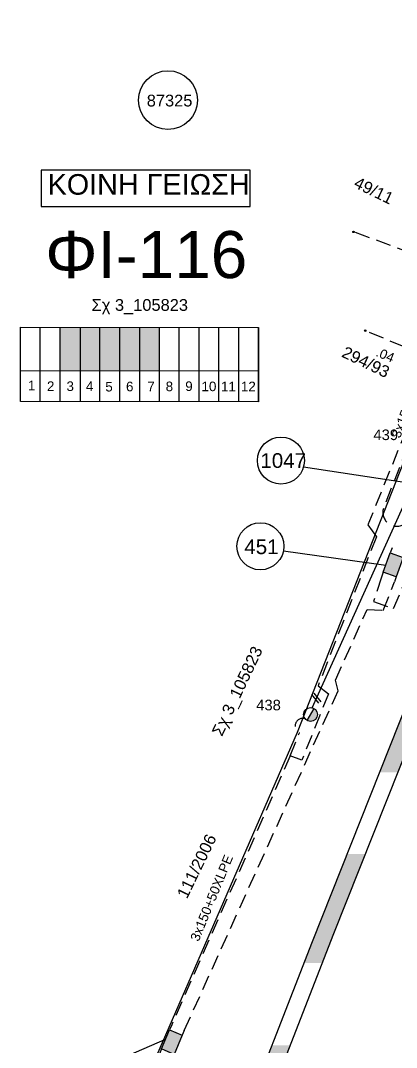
# Model space of a CAD drawing. Header units: millimetres. Extents: x 1421 to 7547, y 822 to 1863.
# Drawn here: x 6299.9 to 6363.8, y 1236.8 to 1411.5 of the extents above; entities that cross this region are included whole.
import ezdxf
from ezdxf.enums import TextEntityAlignment as Align

# ---------------------------------------------------------------- set-up
doc = ezdxf.new("R2010")
doc.units = ezdxf.units.MM
doc.linetypes.add('DASHED', pattern=[19.05, 12.7, -6.35])
doc.layers.get('0').update_dxf_attribs({"lineweight": 30})
for name, color, linetype, lineweight in [('3x150+50', 7, 'Continuous', 30), ('4x16CU', 7, 'Continuous', 30), ('Link Box 4 Διευθύνσεων', 7, 'Continuous', 30), ('Pillar OTE', 7, 'Continuous', 30), ('TEXT_ΚΑΛΩΔΙΩΝ', 7, 'Continuous', 30), ('Άγνωστα', 7, 'Continuous', 30), ('Άγνωστο Υπόγειο Καλώδιο', 7, 'DASHED', 30), ('Γυμνά εναέρια ΧΤ και ΦΟΠ (3Φ)   4x50+16AL', 7, 'Continuous', 30), ('Επιγραφές - Σχήματα', 7, 'Continuous', 30), ('Καλώδια ΧΤ   3x150+50CU', 7, 'DASHED', 30), ('Μηχανική τομή', 7, 'Continuous', 30), ('Στύλος ΦΜ', 7, 'Continuous', 30), ('Στύλος ΦΜ @ 1', 7, 'Continuous', 30), ('Συνδέσεις', 7, 'Continuous', 30), ('Υπόβαθρο ΔΕΗ', 7, 'Continuous', 30), ('Υπόγεια Καλώδια Δικτύου ΧΤ   .04', 7, 'DASHED', 30)]:
    doc.layers.add(name, color=color, linetype=linetype, lineweight=lineweight)
doc.styles.get("Standard").update_dxf_attribs({"font": 'arial.ttf'})
doc.linetypes.add('SYN_LINE', pattern='A,0.5,-0.0001,["/\\/\\/\\/",Standard,S=0.1,R=0,X=0,Y=-0.05],-0.25', length=0.7501)

# ---------------------------------------------------------------- blocks, each defined once
blk = doc.blocks.new('LINK BOX 4 ΑΝΑΧΩΡΗΣΕΩΝ')
at = {"layer": 'Link Box 4 Διευθύνσεων', "lineweight": -3, "ltscale": 40}
blk.add_hatch(color=256, dxfattribs=at).paths.add_polyline_path([(-3.54, 0), (-3.54, -4.67), (3.54, -4.67), (3.54, 0)])
for p, q in [((-3.54, 0), (-5.33, 0)), ((5.33, 0), (3.54, 0)), ((-3.54, -4.67), (-5.33, -4.67)), ((5.33, -4.67), (3.54, -4.67))]:
    blk.add_line(p, q, dxfattribs=at)
blk.add_lwpolyline([(-3.54, -4.67), (-3.54, 0), (3.54, 0), (3.54, -4.67)], close=True, dxfattribs=at)
blk = doc.blocks.new('ΥΠΑΡΧΩΝ ΤΣΙΜΕΝΤΕΝΙΟΣ ΣΤΥΛΟΣ')
at = {"layer": 'Στύλος ΦΜ'}
blk.add_hatch(color=7, dxfattribs=at).paths.add_polyline_path([(-1.29, -2.28, 0.574793), (2.62, 0, 0.268822), (1.3, 2.27)])
at = {"layer": 'Στύλος ΦΜ', "color": 7}
blk.add_line((-1.29, -2.28), (1.3, 2.27), dxfattribs=at)
blk.add_circle((0, 0), 2.62, dxfattribs=at)
at = {"layer": 'Στύλος ΦΜ', "flags": 4}
for tag, p in [('ΑΡΙΘΜΟΣ', (-4.68, 8.05)), ('ΤΥΠΟΣ', (-4.91, 3.03))]:
    blk.add_attdef(tag, p, '', height=4, dxfattribs=at)
blk = doc.blocks.new('ΜΗΧΑΝΙΚΗ ΤΟΜΗ')
at = {"layer": 'Μηχανική τομή', "lineweight": -3, "ltscale": 40}
for p, q in [((-3.78, 1.15), (3.8, 1.15)), ((3.8, -0.4), (-3.78, -0.4))]:
    blk.add_line(p, q, dxfattribs=at)
blk = doc.blocks.new('_ΣΥΝΔΕΣΗ')
at = {"layer": 'Συνδέσεις', "linetype": 'SYN_LINE', "ltscale": 40}
blk.add_hatch(color=256, dxfattribs=at).paths.add_polyline_path([(0.5, -0.01, 1), (-0.5, -0.01, 1)])
at = {"layer": 'Συνδέσεις'}
blk.add_circle((0, -0.01), 0.5, dxfattribs=at)

msp = doc.modelspace()

# ---------------------------------------------------------------- hatches: boundary and pattern name
at = {"layer": 'Καλώδια ΧΤ   3x150+50CU', "linetype": 'DASHED', "lineweight": -3, "ltscale": 0.2}
h = msp.add_hatch(color=5, dxfattribs=at)
h.dxf.hatch_style = 1
h.paths.add_polyline_path([(6306.62, 1351.93), (6310.06, 1351.93), (6310.06, 1359.29), (6306.62, 1359.29)])
h = msp.add_hatch(color=133, dxfattribs=at)
h.dxf.hatch_style = 1
h.paths.add_polyline_path([(6313.36, 1359.29), (6310.06, 1359.29), (6310.06, 1351.93), (6313.36, 1351.92)])
h = msp.add_hatch(color=27, dxfattribs=at)
h.dxf.hatch_style = 1
h.paths.add_polyline_path([(6316.74, 1351.92), (6316.74, 1359.29), (6313.36, 1359.29), (6313.36, 1351.92)])
h = msp.add_hatch(color=1, dxfattribs=at)
h.dxf.hatch_style = 1
h.paths.add_polyline_path([(6320.14, 1359.29), (6316.74, 1359.29), (6316.74, 1351.92), (6320.14, 1351.92)])
h = msp.add_hatch(color=30, dxfattribs=at)
h.dxf.hatch_style = 1
h.paths.add_polyline_path([(6323.48, 1359.28), (6320.14, 1359.29), (6320.14, 1351.92), (6323.48, 1351.91)])
at = {"layer": 'Υπόβαθρο ΔΕΗ', "lineweight": -3}
h = msp.add_hatch(color=256, dxfattribs=at)
h.dxf.hatch_style = 1
h.paths.add_polyline_path([(6320.31, 1172.06), (6317.22, 1172.06), (6309.85, 1153.54), (6312.94, 1153.54)])
h.paths.add_polyline_path([(6333.09, 1204.58), (6330, 1204.58), (6322.87, 1186.27), (6325.97, 1186.27)])
h.paths.add_polyline_path([(6345.77, 1237.14), (6342.67, 1237.14), (6335.43, 1218.56), (6338.53, 1218.56)])
h.paths.add_polyline_path([(6358.53, 1269.66), (6355.44, 1269.66), (6349.53, 1254.79), (6348.11, 1251.12), (6351.21, 1251.12), (6353.06, 1255.89)])
h.paths.add_polyline_path([(6371.43, 1302.13), (6368.34, 1302.13), (6360.98, 1283.6), (6364.07, 1283.6)])

# ---------------------------------------------------------------- linework, layer by layer
at = {"layer": '3x150+50', "color": 27, "linetype": 'DASHED', "lineweight": -3, "ltscale": 0.2}
for points in [[(6368.37, 1361.33), (6372.65, 1359.5), (6358.94, 1325.7), (6360.39, 1323.65), (6350.47, 1298.29), (6352.23, 1296.94), (6347.72, 1285.67), (6345.7, 1286.41)], [(6327.71, 1239.67), (6353.87, 1297.43), (6353.44, 1299.26), (6358.79, 1311.27), (6361.55, 1311.13), (6363.45, 1315.98)], [(6345.7, 1286.41), (6347.28, 1290.3)], [(6345.7, 1286.41), (6325.57, 1240.59)]]:
    msp.add_lwpolyline(points, dxfattribs=at)
at = {"layer": '3x150+50', "color": 5, "linetype": 'DASHED', "lineweight": -3, "ltscale": 0.2}
msp.add_lwpolyline([(6368.82, 1362.48), (6374.05, 1360.28), (6361.58, 1328.47, 0.715015), (6365.24, 1325.9), (6365.48, 1326.6), (6370.42, 1327.45), (6371.02, 1329.19)], format="xyb", dxfattribs=at)
at = {"layer": '3x150+50', "color": 27, "linetype": 'DASHED', "lineweight": -3, "ltscale": 0.2}
msp.add_lwpolyline([(6347.28, 1290.3, -0.924188), (6348.25, 1292.7, -20.531659)], format="xyb", dxfattribs=at)
at = {"layer": '4x16CU', "color": 151, "linetype": 'DASHED', "lineweight": -3, "ltscale": 0.2}
msp.add_lwpolyline([(6384.23, 1365.31), (6356.49, 1375.53)], dxfattribs=at)
at = {"layer": 'Pillar OTE', "lineweight": -3, "ltscale": 40}
for points in [[(6299.85, 1346.65), (6299.85, 1359.29), (6340.35, 1359.28), (6340.35, 1346.61), (6299.85, 1346.65)], [(6303.18, 1346.65), (6303.18, 1359.29)], [(6306.62, 1346.65), (6306.62, 1359.29)], [(6310.06, 1346.64), (6310.06, 1359.29)], [(6313.36, 1346.64), (6313.36, 1359.29)], [(6316.74, 1346.64), (6316.74, 1359.29)], [(6320.14, 1346.63), (6320.14, 1359.29)], [(6323.48, 1346.63), (6323.48, 1359.29)], [(6326.86, 1346.63), (6326.86, 1359.29)], [(6330.25, 1346.62), (6330.25, 1359.29)], [(6333.57, 1346.62), (6333.57, 1359.29)], [(6336.96, 1346.62), (6336.96, 1359.28)], [(6340.35, 1346.61), (6340.35, 1359.28)], [(6340.35, 1346.61), (6340.35, 1359.28)], [(6299.85, 1351.94), (6340.35, 1351.9)]]:
    msp.add_lwpolyline(points, dxfattribs=at)
at = {"layer": 'Άγνωστο Υπόγειο Καλώδιο', "color": 151, "lineweight": -3, "ltscale": 0.2}
msp.add_lwpolyline([(6361.25, 1316.76), (6359.88, 1312.64), (6363.3, 1311.42), (6369.07, 1324.94)], dxfattribs=at)
at = {"layer": 'Γυμνά εναέρια ΧΤ και ΦΟΠ (3Φ)   4x50+16AL', "color": 27, "lineweight": -3, "ltscale": 0.2}
msp.add_lwpolyline([(6349.48, 1294.55), (6369.21, 1338.22)], dxfattribs=at)
at = {"layer": 'Επιγραφές - Σχήματα', "color": 190, "lineweight": -3}
msp.add_lwpolyline([(6303.38, 1379.86), (6338.89, 1379.86), (6338.89, 1386.03), (6303.38, 1386.03)], close=True, dxfattribs=at)
at = {"layer": 'Υπόβαθρο ΔΕΗ', "lineweight": -3, "ltscale": 0.2}
for p, q in [((6346.98, 1290.43), (6406.53, 1442.01)), ((6303.32, 1190.21), (6346.98, 1290.43))]:
    msp.add_line(p, q, dxfattribs=at)
at = {"layer": 'Υπόβαθρο ΔΕΗ', "linetype": 'Continuous', "lineweight": -3, "ltscale": 0.2}
for points in [[(6322.44, 1185.17), (6349.53, 1254.79), (6379.14, 1329.3), (6405.05, 1393.54), (6417.45, 1422.38), (6424.74, 1438.02), (6436.09, 1459.21), (6445.86, 1476.01), (6459.17, 1495.45), (6470.53, 1511), (6480.65, 1523.02), (6502.92, 1546.81), (6522.07, 1566.47), (6539.96, 1585.95), (6574.7, 1622.31), (6613.97, 1664.67), (6644.41, 1693.88), (6690, 1737.52), (6741.5, 1785.33), (6802.03, 1840.57)], [(6325.97, 1186.27), (6353.06, 1255.89), (6382.67, 1330.39), (6408.56, 1394.59), (6420.93, 1423.36), (6428.17, 1438.88), (6439.45, 1459.96), (6449.14, 1476.62), (6462.36, 1495.93), (6473.64, 1511.36), (6483.64, 1523.24), (6505.84, 1546.95), (6525, 1566.62), (6542.89, 1586.12), (6577.63, 1622.47), (6616.85, 1664.78), (6647.23, 1693.93), (6692.8, 1737.55), (6744.28, 1785.34), (6804.8, 1840.57)]]:
    msp.add_lwpolyline(points, dxfattribs=at)
at = {"layer": 'Υπόβαθρο ΔΕΗ', "lineweight": -3}
for points in [[(6348, 1335.54), (6369.66, 1332.28)], [(6344.58, 1321.28), (6361.98, 1318.8)], [(6315.66, 1234.33), (6324.41, 1238.13)]]:
    msp.add_lwpolyline(points, dxfattribs=at)
for centre, radius in [((6324.93, 1397.94), 5), ((6344.15, 1336.62), 4), ((6340.65, 1322.03), 4)]:
    msp.add_circle(centre, radius, dxfattribs=at)
at = {"layer": 'Υπόγεια Καλώδια Δικτύου ΧΤ   .04', "color": 5, "lineweight": -3, "ltscale": 0.2}
msp.add_lwpolyline([(6375.65, 1351.57), (6358.49, 1358.72)], dxfattribs=at)

# ---------------------------------------------------------------- block references
at = {"layer": 'Link Box 4 Διευθύνσεων', "lineweight": -3}
for p, xscale, yscale, zscale, rotation in [((6362.15, 1319.27), 0.4999999999999997, 0.4999999999999997, 0.4999999999999997, 70.2428641733686), ((6324.52, 1238.14), 0.4999999999999996, 0.4999999999999996, 0.4999999999999996, 66.86097162993413)]:
    msp.add_blockref('LINK BOX 4 ΑΝΑΧΩΡΗΣΕΩΝ', p, dxfattribs=dict(at, xscale=xscale, yscale=yscale, zscale=zscale, rotation=rotation))
at = {"layer": 'Μηχανική τομή', "lineweight": -3, "xscale": 0.2499999999999188, "yscale": 0.2499999999999188, "zscale": 0.2499999999999188, "rotation": 128.652645750245}
msp.add_blockref('ΜΗΧΑΝΙΚΗ ΤΟΜΗ', (6350.25, 1296.26), dxfattribs=at)
at = {"layer": 'Στύλος ΦΜ @ 1', "lineweight": -3, "ltscale": 40}
ref = msp.add_blockref('ΥΠΑΡΧΩΝ ΤΣΙΜΕΝΤΕΝΙΟΣ ΣΤΥΛΟΣ', (6369.12, 1339.4), dxfattribs=dict(at, xscale=0.4499999999998181, yscale=0.4499999999998181, zscale=0.4499999999998181))
ref.add_attrib('ΤΥΠΟΣ', '439', (6359.88, 1340.1), dxfattribs={"layer": 'Στύλος ΦΜ', "height": 1.8, "flags": 4})
ref = msp.add_blockref('ΥΠΑΡΧΩΝ ΤΣΙΜΕΝΤΕΝΙΟΣ ΣΤΥΛΟΣ', (6349.19, 1293.41), dxfattribs=dict(at, xscale=0.4499999999998181, yscale=0.4499999999998181, zscale=0.4499999999998181))
ref.add_attrib('ΤΥΠΟΣ', '438', (6339.94, 1294.12), dxfattribs={"layer": 'Στύλος ΦΜ', "height": 1.8, "flags": 4})
at = {"layer": 'Συνδέσεις', "lineweight": -3, "xscale": 0.25, "yscale": 0.25, "zscale": 0.25}
for p in [(6356.49, 1375.53), (6358.49, 1358.72)]:
    msp.add_blockref('_ΣΥΝΔΕΣΗ', p, dxfattribs=at)

# ---------------------------------------------------------------- texts
at = {"lineweight": -3, "ltscale": 30, "width": 11.2573, "attachment_point": 1}
for s, insert, char_height in [('1', (6301.1, 1350.21), 1.63), ('2', (6304.34, 1350.08), 1.63), ('3', (6307.67, 1350.08), 1.63), ('4', (6310.97, 1350.08), 1.63), ('5', (6314.27, 1350), 1.63), ('6', (6317.79, 1350.03), 1.63), ('7', (6321.42, 1350.03), 1.63), ('8', (6324.54, 1350.05), 1.63), ('9', (6327.87, 1350.08), 1.63), ('10', (6330.63, 1350.05), 1.634), ('11', (6333.95, 1350.04), 1.634), ('12', (6337.34, 1350.04), 1.634)]:
    msp.add_mtext(s, dxfattribs=dict(at, insert=insert, char_height=char_height))
at = {"layer": 'TEXT_ΚΑΛΩΔΙΩΝ', "lineweight": -3, "ltscale": 0.2}
for s, rotation, p in [('.04', 337.3888, (6361.9, 1354.59)), ('3x150+50', 68.6019, (6365.45, 1345.2)), ('3x150+50XLPE', 67.7651, (6332.35, 1262.2))]:
    msp.add_text(s, height=1.6, rotation=rotation, dxfattribs=at).set_placement(p, align=Align.MIDDLE_CENTER)
at = {"layer": 'Άγνωστα', "color": 7, "lineweight": -3, "attachment_point": 1}
for s, insert, char_height in [('87325', (6321.32, 1398.86), 2), ('1047', (6340.65, 1337.87), 2.5), ('451', (6337.92, 1323.2), 2.5)]:
    msp.add_mtext_dynamic_manual_height_columns(s, width=1.8, gutter_width=12.5, heights=[0.0453], dxfattribs=dict(at, insert=insert, char_height=char_height))
at = {"layer": 'Επιγραφές - Σχήματα', "color": 190, "lineweight": -3, "insert": (6304.46, 1385.35), "char_height": 3.5, "width": 35.1311, "attachment_point": 1}
msp.add_mtext('KOINH ΓΕΙΩΣΗ', dxfattribs=at)
at = {"layer": 'Υπόβαθρο ΔΕΗ', "lineweight": -3, "char_height": 2, "attachment_point": 1}
for s, insert, rotation in [('49/11', (6357.25, 1384.99), 334.0708), ('294/93', (6355.19, 1356.15), 334.0708), ('Σχ 3_105823', (6332.3, 1290.42), 64.77), ('111/2006', (6326.36, 1262.82), 64.0708)]:
    msp.add_mtext_dynamic_manual_height_columns(s, width=17.2548, gutter_width=12.5, heights=[0], dxfattribs=dict(at, insert=insert, rotation=rotation))
at = {"layer": 'Υπόβαθρο ΔΕΗ', "lineweight": -3, "attachment_point": 1}
for s, width, insert, char_height in [('ΦI-116', 30.8332, (6304.04, 1375.66), 8), ('Σχ 3_105823', 17.2548, (6311.94, 1364.09), 2)]:
    msp.add_mtext_dynamic_manual_height_columns(s, width=width, gutter_width=12.5, heights=[0], dxfattribs=dict(at, insert=insert, char_height=char_height))

doc.saveas('drawing.dxf')
